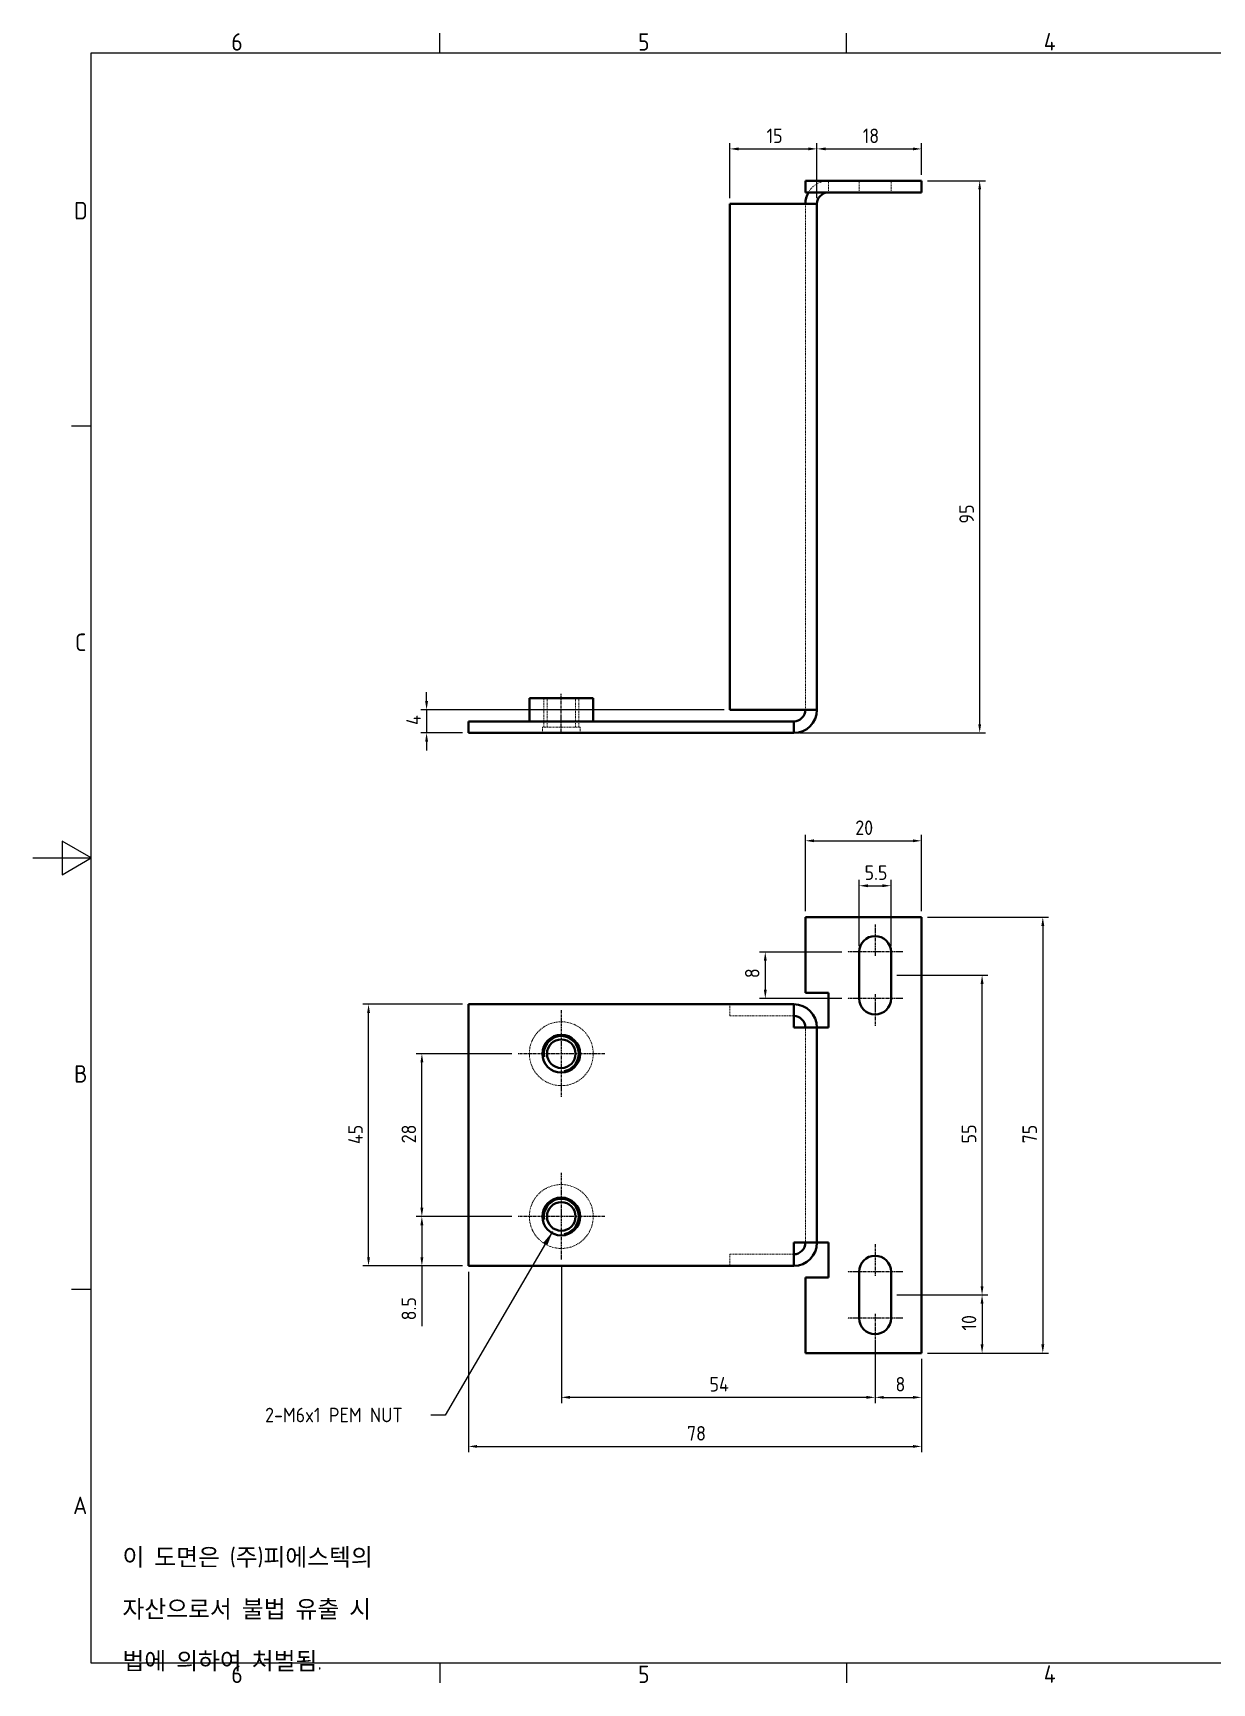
# Model space of a CAD drawing. Header units: millimetres. Extents: x 0 to 420, y 0 to 297.
# Drawn here: x 0 to 202.9, y 6.6 to 290.4 of the extents above; entities that cross this region are included whole.
import ezdxf

# ---------------------------------------------------------------- set-up
doc = ezdxf.new("R2010")
doc.units = ezdxf.units.MM
doc.linetypes.add('CHAIN', pattern=[0.7087, 0.4724, -0.0591, 0.1181, -0.0591])
doc.linetypes.add('DASHED', pattern=[0.2067, 0.1654, -0.0413])
doc.layers.get('0').update_dxf_attribs({"color": 3, "lineweight": 25, "true_color": 0x00ff00})
for name, color, linetype, lineweight, true_color in [('가려진 것(ISO)', 2, 'DASHED', 18, 0xffff00), ('가시적인 것(ISO)', 3, 'Continuous', 40, 0x00ff00), ('가시적인 좁은 것(ISO)', 3, 'Continuous', 35, 0x00ff00), ('기호(ISO)', 5, 'Continuous', 25, 0x0000ff), ('중심 표식(ISO)', 1, 'Continuous', 25, 0xff0000), ('중심선(ISO)', 1, 'Continuous', 25, 0xff0000), ('치수(ISO)', 2, 'Continuous', 25, 0xffff00)]:
    doc.layers.add(name, color=color, linetype=linetype, lineweight=lineweight, true_color=true_color)
doc.layers.add('경계(ISO)', color=7, linetype='Continuous', lineweight=25)
doc.styles.add('문자 텍스트_PSTEK_POSCO', font='isocp.shx')
doc.styles.add('치수 텍스트_PSTEK_POSCO', font='isocp.shx')
doc.dimstyles.new('치수_PSTEK_POSCO', dxfattribs={"dimtxt": 2.5, "dimasz": 1.5, "dimexe": 1, "dimexo": 1, "dimgap": 1, "dimtad": 1, "dimrnd": 1e-08, "dimdsep": 46, "dimtxsty": '치수 텍스트_PSTEK_POSCO', "dimcen": 0.09, "dimdle": 10, "dimclrd": 7, "dimclre": 7, "dimclrt": 2, "dimadec": 1, "dimazin": 2, "dimtfac": 1, "dimtmove": 0, "dimatfit": 3, "dimfxl": 1, "dimtolj": 1, "dimlwd": -1, "dimlwe": -1, "dimarcsym": 0})
doc.dimstyles.new('치수_PSTEK_POSCO$7', dxfattribs={"dimtxt": 2.5, "dimasz": 2.5, "dimexe": 1, "dimexo": 1, "dimgap": 1, "dimtad": 1, "dimrnd": 1e-08, "dimdsep": 46, "dimtxsty": '치수 텍스트_PSTEK_POSCO', "dimcen": 0.09, "dimdle": 10, "dimclrd": 7, "dimclre": 7, "dimclrt": 2, "dimadec": 1, "dimazin": 2, "dimtfac": 1, "dimtmove": 0, "dimatfit": 3, "dimfxl": 1, "dimtolj": 1, "dimlwd": -1, "dimlwe": -1, "dimarcsym": 0})

# ---------------------------------------------------------------- blocks, each defined once
blk = doc.blocks.new('경계 Default Border')
at = {"layer": '경계(ISO)'}
for p, q in [((70, 287), (70, 290.4)), ((140, 287), (140, 290.4)), ((10, 222.75), (6.6, 222.75)), ((10, 74.25), (6.6, 74.25)), ((70, 10), (70, 6.6)), ((140, 10), (140, 6.6))]:
    blk.add_line(p, q, dxfattribs=at)
at = {"layer": '경계(ISO)', "flags": 128}
for points in [[(10, 10), (10, 287), (410, 287), (410, 10), (10, 10)], [(0, 148.5), (10, 148.5), (5, 151.39), (5, 145.61), (10, 148.5)]]:
    blk.add_lwpolyline(points, dxfattribs=at)
at = {"layer": '경계(ISO)', "color": 2, "true_color": 0xffff00, "char_height": 3, "attachment_point": 7, "style": '문자 텍스트_PSTEK_POSCO'}
for s, insert in [('6', (34.14, 287.37)), ('5', (104.14, 287.37)), ('4', (173.97, 287.4)), ('D', (7.08, 258.35)), ('C', (7.24, 184.1)), ('B', (7.08, 109.85)), ('A', (6.91, 35.62)), ('6', (34.14, 6.57)), ('5', (104.14, 6.57)), ('4', (173.97, 6.6))]:
    blk.add_mtext(s, dxfattribs=dict(at, insert=insert))
blk = doc.blocks.new('*D22')
at = {"layer": 'Defpoints', "color": 0, "transparency": 16777216}
for p in [(74.93, 78.32), (152.93, 63.32), (152.93, 47.27)]:
    blk.add_point(p, dxfattribs=at)
at = {"layer": '치수(ISO)', "color": 7, "transparency": 16777216}
for p, q in [((74.93, 77.32), (74.93, 46.27)), ((152.93, 62.32), (152.93, 46.27)), ((76.43, 47.27), (151.43, 47.27))]:
    blk.add_line(p, q, dxfattribs=at)
for points in [[(76.43, 47.52), (76.43, 47.02), (74.93, 47.27)], [(151.43, 47.52), (151.43, 47.02), (152.93, 47.27)]]:
    blk.add_solid(points, dxfattribs=at)
at = {"layer": '치수(ISO)', "color": 2, "transparency": 16777216, "insert": (112.55, 49.52), "char_height": 2.5, "attachment_point": 4, "style": '치수 텍스트_PSTEK_POSCO'}
blk.add_mtext('\\A1;78', dxfattribs=at)
blk = doc.blocks.new('*D23')
at = {"layer": 'Defpoints', "color": 0, "transparency": 16777216}
for p in [(152.93, 138.32), (152.93, 63.32), (173.79, 63.32)]:
    blk.add_point(p, dxfattribs=at)
at = {"layer": '치수(ISO)', "color": 7, "transparency": 16777216}
for p, q in [((153.93, 138.32), (174.79, 138.32)), ((173.79, 136.82), (173.79, 64.82)), ((153.93, 63.32), (174.79, 63.32))]:
    blk.add_line(p, q, dxfattribs=at)
for points in [[(173.54, 136.82), (174.04, 136.82), (173.79, 138.32)], [(173.54, 64.82), (174.04, 64.82), (173.79, 63.32)]]:
    blk.add_solid(points, dxfattribs=at)
at = {"layer": '치수(ISO)', "color": 2, "transparency": 16777216, "insert": (171.54, 99.39), "char_height": 2.5, "attachment_point": 4, "rotation": 90, "style": '치수 텍스트_PSTEK_POSCO'}
blk.add_mtext('\\A1;75', dxfattribs=at)
blk = doc.blocks.new('*D24')
at = {"layer": 'Defpoints', "color": 0, "transparency": 16777216}
for p in [(57.75, 123.32), (74.93, 123.32), (74.93, 78.32)]:
    blk.add_point(p, dxfattribs=at)
at = {"layer": '치수(ISO)', "color": 7, "transparency": 16777216}
for p, q in [((73.93, 123.32), (56.75, 123.32)), ((57.75, 79.82), (57.75, 121.82)), ((73.93, 78.32), (56.75, 78.32))]:
    blk.add_line(p, q, dxfattribs=at)
for points in [[(57.5, 121.82), (58, 121.82), (57.75, 123.32)], [(57.5, 79.82), (58, 79.82), (57.75, 78.32)]]:
    blk.add_solid(points, dxfattribs=at)
at = {"layer": '치수(ISO)', "color": 2, "transparency": 16777216, "insert": (55.5, 99.27), "char_height": 2.5, "attachment_point": 4, "rotation": 90, "style": '치수 텍스트_PSTEK_POSCO'}
blk.add_mtext('\\A1;45', dxfattribs=at)
blk = doc.blocks.new('*D25')
at = {"layer": 'Defpoints', "color": 0, "transparency": 16777216}
for p in [(83.43, 86.82), (66.93, 78.32), (74.93, 78.32)]:
    blk.add_point(p, dxfattribs=at)
at = {"layer": '치수(ISO)', "color": 7, "transparency": 16777216}
for p, q in [((82.43, 86.82), (65.93, 86.82)), ((66.93, 85.32), (66.93, 79.82)), ((73.93, 78.32), (65.93, 78.32)), ((66.93, 78.32), (66.93, 67.96))]:
    blk.add_line(p, q, dxfattribs=at)
for points in [[(66.68, 85.32), (67.18, 85.32), (66.93, 86.82)], [(66.68, 79.82), (67.18, 79.82), (66.93, 78.32)]]:
    blk.add_solid(points, dxfattribs=at)
at = {"layer": '치수(ISO)', "color": 2, "transparency": 16777216, "insert": (64.68, 68.96), "char_height": 2.5, "attachment_point": 4, "rotation": 90, "style": '치수 텍스트_PSTEK_POSCO'}
blk.add_mtext('\\A1;8.5', dxfattribs=at)
blk = doc.blocks.new('*D26')
at = {"layer": 'Defpoints', "color": 0, "transparency": 16777216}
for p in [(66.93, 114.82), (83.43, 114.82), (83.43, 86.82)]:
    blk.add_point(p, dxfattribs=at)
at = {"layer": '치수(ISO)', "color": 7, "transparency": 16777216}
for p, q in [((82.43, 114.82), (65.93, 114.82)), ((66.93, 88.32), (66.93, 113.32)), ((82.43, 86.82), (65.93, 86.82))]:
    blk.add_line(p, q, dxfattribs=at)
for points in [[(66.68, 113.32), (67.18, 113.32), (66.93, 114.82)], [(66.68, 88.32), (67.18, 88.32), (66.93, 86.82)]]:
    blk.add_solid(points, dxfattribs=at)
at = {"layer": '치수(ISO)', "color": 2, "transparency": 16777216, "insert": (64.68, 99.41), "char_height": 2.5, "attachment_point": 4, "rotation": 90, "style": '치수 텍스트_PSTEK_POSCO'}
blk.add_mtext('\\A1;28', dxfattribs=at)
blk = doc.blocks.new('*D27')
at = {"layer": 'Defpoints', "color": 0, "transparency": 16777216}
for p in [(144.93, 66.57), (152.93, 63.32), (152.93, 55.71)]:
    blk.add_point(p, dxfattribs=at)
at = {"layer": '치수(ISO)', "color": 7, "transparency": 16777216}
for p, q in [((144.93, 65.57), (144.93, 54.71)), ((152.93, 62.32), (152.93, 54.71)), ((146.43, 55.71), (151.43, 55.71))]:
    blk.add_line(p, q, dxfattribs=at)
for points in [[(146.43, 55.96), (146.43, 55.46), (144.93, 55.71)], [(151.43, 55.96), (151.43, 55.46), (152.93, 55.71)]]:
    blk.add_solid(points, dxfattribs=at)
at = {"layer": '치수(ISO)', "color": 2, "transparency": 16777216, "insert": (148.43, 57.96), "char_height": 2.5, "attachment_point": 4, "style": '치수 텍스트_PSTEK_POSCO'}
blk.add_mtext('\\A1;8', dxfattribs=at)
blk = doc.blocks.new('*D28')
at = {"layer": 'Defpoints', "color": 0, "transparency": 16777216}
for p in [(90.93, 79.32), (144.93, 64.57), (90.93, 55.71)]:
    blk.add_point(p, dxfattribs=at)
at = {"layer": '치수(ISO)', "color": 7, "transparency": 16777216}
for p, q in [((90.93, 78.32), (90.93, 54.71)), ((144.93, 63.57), (144.93, 54.71)), ((143.43, 55.71), (92.43, 55.71))]:
    blk.add_line(p, q, dxfattribs=at)
for points in [[(92.43, 55.96), (92.43, 55.46), (90.93, 55.71)], [(143.43, 55.96), (143.43, 55.46), (144.93, 55.71)]]:
    blk.add_solid(points, dxfattribs=at)
at = {"layer": '치수(ISO)', "color": 2, "transparency": 16777216, "insert": (116.43, 57.96), "char_height": 2.5, "attachment_point": 4, "style": '치수 텍스트_PSTEK_POSCO'}
blk.add_mtext('\\A1;54', dxfattribs=at)
blk = doc.blocks.new('*D29')
at = {"layer": 'Defpoints', "color": 0, "transparency": 16777216}
for p in [(147.68, 143.72), (142.18, 132.32), (147.68, 132.32)]:
    blk.add_point(p, dxfattribs=at)
at = {"layer": '치수(ISO)', "color": 7, "transparency": 16777216}
for p, q in [((142.18, 133.32), (142.18, 144.72)), ((143.68, 143.72), (146.18, 143.72)), ((147.68, 133.32), (147.68, 144.72))]:
    blk.add_line(p, q, dxfattribs=at)
for points in [[(143.68, 143.97), (143.68, 143.47), (142.18, 143.72)], [(146.18, 143.97), (146.18, 143.47), (147.68, 143.72)]]:
    blk.add_solid(points, dxfattribs=at)
at = {"layer": '치수(ISO)', "color": 2, "transparency": 16777216, "insert": (143.12, 145.97), "char_height": 2.5, "attachment_point": 4, "style": '치수 텍스트_PSTEK_POSCO'}
blk.add_mtext('\\A1;5.5', dxfattribs=at)
blk = doc.blocks.new('*D30')
at = {"layer": 'Defpoints', "color": 0, "transparency": 16777216}
for p in [(147.68, 73.32), (152.93, 63.32), (163.34, 63.32)]:
    blk.add_point(p, dxfattribs=at)
at = {"layer": '치수(ISO)', "color": 7, "transparency": 16777216}
for p, q in [((148.68, 73.32), (164.34, 73.32)), ((163.34, 71.82), (163.34, 64.82)), ((153.93, 63.32), (164.34, 63.32))]:
    blk.add_line(p, q, dxfattribs=at)
for points in [[(163.09, 71.82), (163.59, 71.82), (163.34, 73.32)], [(163.09, 64.82), (163.59, 64.82), (163.34, 63.32)]]:
    blk.add_solid(points, dxfattribs=at)
at = {"layer": '치수(ISO)', "color": 2, "transparency": 16777216, "insert": (161.09, 67.2), "char_height": 2.5, "attachment_point": 4, "rotation": 90, "style": '치수 텍스트_PSTEK_POSCO'}
blk.add_mtext('\\A1;10', dxfattribs=at)
blk = doc.blocks.new('*D31')
at = {"layer": 'Defpoints', "color": 0, "transparency": 16777216}
for p in [(147.68, 128.32), (163.34, 128.32), (147.68, 73.32)]:
    blk.add_point(p, dxfattribs=at)
at = {"layer": '치수(ISO)', "color": 7, "transparency": 16777216}
for p, q in [((148.68, 128.32), (164.34, 128.32)), ((163.34, 74.82), (163.34, 126.82)), ((148.68, 73.32), (164.34, 73.32))]:
    blk.add_line(p, q, dxfattribs=at)
for points in [[(163.09, 126.82), (163.59, 126.82), (163.34, 128.32)], [(163.09, 74.82), (163.59, 74.82), (163.34, 73.32)]]:
    blk.add_solid(points, dxfattribs=at)
at = {"layer": '치수(ISO)', "color": 2, "transparency": 16777216, "insert": (161.09, 99.39), "char_height": 2.5, "attachment_point": 4, "rotation": 90, "style": '치수 텍스트_PSTEK_POSCO'}
blk.add_mtext('\\A1;55', dxfattribs=at)
blk = doc.blocks.new('*D32')
at = {"layer": 'Defpoints', "color": 0, "transparency": 16777216}
for p in [(140.18, 132.32), (126.03, 124.32), (140.18, 124.32)]:
    blk.add_point(p, dxfattribs=at)
at = {"layer": '치수(ISO)', "color": 7, "transparency": 16777216}
for p, q in [((139.18, 132.32), (125.03, 132.32)), ((126.03, 130.82), (126.03, 125.82)), ((139.18, 124.32), (125.03, 124.32))]:
    blk.add_line(p, q, dxfattribs=at)
for points in [[(125.78, 130.82), (126.28, 130.82), (126.03, 132.32)], [(125.78, 125.82), (126.28, 125.82), (126.03, 124.32)]]:
    blk.add_solid(points, dxfattribs=at)
at = {"layer": '치수(ISO)', "color": 2, "transparency": 16777216, "insert": (123.78, 127.82), "char_height": 2.5, "attachment_point": 4, "rotation": 90, "style": '치수 텍스트_PSTEK_POSCO'}
blk.add_mtext('\\A1;8', dxfattribs=at)
blk = doc.blocks.new('*D34')
at = {"layer": 'Defpoints', "color": 0, "transparency": 16777216}
for p in [(152.93, 265), (162.93, 265), (130.93, 170)]:
    blk.add_point(p, dxfattribs=at)
at = {"layer": '치수(ISO)', "color": 7, "transparency": 16777216}
for p, q in [((153.93, 265), (163.93, 265)), ((162.93, 171.5), (162.93, 263.5)), ((131.93, 170), (163.93, 170))]:
    blk.add_line(p, q, dxfattribs=at)
for points in [[(162.68, 263.5), (163.18, 263.5), (162.93, 265)], [(162.68, 171.5), (163.18, 171.5), (162.93, 170)]]:
    blk.add_solid(points, dxfattribs=at)
at = {"layer": '치수(ISO)', "color": 2, "transparency": 16777216, "insert": (160.68, 206.02), "char_height": 2.5, "attachment_point": 4, "rotation": 90, "style": '치수 텍스트_PSTEK_POSCO'}
blk.add_mtext('\\A1;95', dxfattribs=at)
blk = doc.blocks.new('*D35')
at = {"layer": 'Defpoints', "color": 0, "transparency": 16777216}
for p in [(119.93, 174), (67.74, 170), (74.93, 170)]:
    blk.add_point(p, dxfattribs=at)
at = {"layer": '치수(ISO)', "color": 7, "transparency": 16777216}
for p, q in [((67.74, 175.5), (67.74, 177)), ((118.93, 174), (66.74, 174)), ((67.74, 174), (67.74, 170)), ((73.93, 170), (66.74, 170)), ((67.74, 168.5), (67.74, 167))]:
    blk.add_line(p, q, dxfattribs=at)
for points in [[(67.49, 175.5), (67.99, 175.5), (67.74, 174)], [(67.49, 168.5), (67.99, 168.5), (67.74, 170)]]:
    blk.add_solid(points, dxfattribs=at)
at = {"layer": '치수(ISO)', "color": 2, "transparency": 16777216, "insert": (65.49, 171.37), "char_height": 2.5, "attachment_point": 4, "rotation": 90, "style": '치수 텍스트_PSTEK_POSCO'}
blk.add_mtext('\\A1;4', dxfattribs=at)
blk = doc.blocks.new('*D36')
at = {"layer": 'Defpoints', "color": 0, "transparency": 16777216}
for p in [(152.93, 270.47), (152.93, 265), (134.93, 261)]:
    blk.add_point(p, dxfattribs=at)
at = {"layer": '치수(ISO)', "color": 7, "transparency": 16777216}
for p, q in [((134.93, 262), (134.93, 271.47)), ((136.43, 270.47), (151.43, 270.47)), ((152.93, 266), (152.93, 271.47))]:
    blk.add_line(p, q, dxfattribs=at)
for points in [[(136.43, 270.72), (136.43, 270.22), (134.93, 270.47)], [(151.43, 270.72), (151.43, 270.22), (152.93, 270.47)]]:
    blk.add_solid(points, dxfattribs=at)
at = {"layer": '치수(ISO)', "color": 2, "transparency": 16777216, "insert": (142.8, 272.72), "char_height": 2.5, "attachment_point": 4, "style": '치수 텍스트_PSTEK_POSCO'}
blk.add_mtext('\\A1;18', dxfattribs=at)
blk = doc.blocks.new('*D37')
at = {"layer": 'Defpoints', "color": 0, "transparency": 16777216}
for p in [(134.93, 270.47), (119.93, 261), (134.93, 261)]:
    blk.add_point(p, dxfattribs=at)
at = {"layer": '치수(ISO)', "color": 7, "transparency": 16777216}
for p, q in [((119.93, 262), (119.93, 271.47)), ((121.43, 270.47), (133.43, 270.47)), ((134.93, 262), (134.93, 271.47))]:
    blk.add_line(p, q, dxfattribs=at)
for points in [[(121.43, 270.72), (121.43, 270.22), (119.93, 270.47)], [(133.43, 270.72), (133.43, 270.22), (134.93, 270.47)]]:
    blk.add_solid(points, dxfattribs=at)
at = {"layer": '치수(ISO)', "color": 2, "transparency": 16777216, "insert": (126.25, 272.72), "char_height": 2.5, "attachment_point": 4, "style": '치수 텍스트_PSTEK_POSCO'}
blk.add_mtext('\\A1;15', dxfattribs=at)
blk = doc.blocks.new('*D38')
at = {"layer": 'Defpoints', "color": 0, "transparency": 16777216}
for p in [(152.93, 151.45), (132.93, 138.32), (152.93, 138.32)]:
    blk.add_point(p, dxfattribs=at)
at = {"layer": '치수(ISO)', "color": 7, "transparency": 16777216}
for p, q in [((132.93, 139.32), (132.93, 152.45)), ((134.43, 151.45), (151.43, 151.45)), ((152.93, 139.32), (152.93, 152.45))]:
    blk.add_line(p, q, dxfattribs=at)
for points in [[(134.43, 151.7), (134.43, 151.2), (132.93, 151.45)], [(151.43, 151.7), (151.43, 151.2), (152.93, 151.45)]]:
    blk.add_solid(points, dxfattribs=at)
at = {"layer": '치수(ISO)', "color": 2, "transparency": 16777216, "insert": (141.52, 153.7), "char_height": 2.5, "attachment_point": 4, "style": '치수 텍스트_PSTEK_POSCO'}
blk.add_mtext('\\A1;20', dxfattribs=at)

msp = doc.modelspace()

# ---------------------------------------------------------------- linework, layer by layer
at = {"layer": '가려진 것(ISO)'}
for p, q in [((136.925, 262.996), (136.925, 264.996)), ((142.175, 262.996), (142.175, 264.996)), ((147.675, 262.996), (147.675, 264.996)), ((132.925, 173.996), (132.925, 260.996)), ((87.925, 175.996), (87.925, 170.996)), ((88.467, 170.996), (88.467, 175.996)), ((93.384, 170.996), (93.384, 175.996)), ((93.925, 170.996), (93.925, 175.996)), ((94.175, 170.996), (87.675, 170.996)), ((87.675, 170.996), (87.675, 169.996)), ((94.175, 170.996), (94.175, 169.996)), ((119.925, 121.321), (119.925, 123.321)), ((119.925, 121.321), (130.925, 121.321)), ((132.925, 82.321), (132.925, 119.321)), ((119.925, 80.321), (130.925, 80.321)), ((119.925, 80.321), (119.925, 78.321))]:
    msp.add_line(p, q, dxfattribs=at)
for centre in [(90.925, 114.821), (90.925, 86.821)]:
    msp.add_circle(centre, 5.5, dxfattribs=at)
msp.add_arc((136.925, 260.996), 4, 90, 150, dxfattribs=at)
at = {"layer": '가시적인 것(ISO)'}
for p, q in [((132.925, 264.996), (152.925, 264.996)), ((132.925, 264.996), (132.925, 262.996)), ((152.925, 264.996), (152.925, 262.996)), ((132.925, 262.996), (152.925, 262.996)), ((119.925, 260.996), (130.925, 260.996)), ((119.925, 173.996), (119.925, 260.996)), ((134.925, 260.996), (130.925, 260.996)), ((134.925, 260.996), (134.925, 173.996)), ((85.425, 175.996), (96.425, 175.996)), ((85.425, 171.996), (85.425, 175.996)), ((96.425, 171.996), (96.425, 175.996)), ((130.925, 173.996), (119.925, 173.996)), ((130.925, 173.996), (134.925, 173.996)), ((74.925, 171.996), (130.925, 171.996)), ((74.925, 171.996), (74.925, 169.996)), ((130.925, 169.996), (130.925, 171.996)), ((74.925, 169.996), (130.925, 169.996)), ((132.925, 138.321), (152.925, 138.321)), ((132.925, 125.321), (132.925, 138.321)), ((152.925, 138.321), (152.925, 63.321)), ((142.175, 124.321), (142.175, 132.321)), ((147.675, 132.321), (147.675, 124.321)), ((132.925, 125.321), (136.925, 125.321)), ((136.925, 125.321), (136.925, 119.321)), ((74.925, 123.321), (130.925, 123.321)), ((74.925, 78.321), (74.925, 123.321)), ((130.925, 119.321), (130.925, 123.321)), ((130.925, 119.321), (134.925, 119.321)), ((136.925, 119.321), (134.925, 119.321)), ((134.925, 119.321), (134.925, 82.321)), ((130.925, 78.321), (130.925, 82.321)), ((134.925, 82.321), (130.925, 82.321)), ((134.925, 82.321), (136.925, 82.321)), ((136.925, 82.321), (136.925, 76.321)), ((130.925, 78.321), (74.925, 78.321)), ((142.175, 69.321), (142.175, 77.321)), ((147.675, 77.321), (147.675, 69.321)), ((136.925, 76.321), (132.925, 76.321)), ((132.925, 63.321), (132.925, 76.321)), ((152.925, 63.321), (132.925, 63.321))]:
    msp.add_line(p, q, dxfattribs=at)
for centre, radius in [((90.925, 114.821), 3.25), ((90.925, 114.821), 2.458), ((90.925, 86.821), 3.25), ((90.925, 86.821), 2.458)]:
    msp.add_circle(centre, radius, dxfattribs=at)
for centre, radius, start, end in [((136.925, 260.996), 4, 150, 180), ((136.925, 260.996), 2, 90, 180), ((130.925, 173.996), 2, 270, 0), ((130.925, 173.996), 4, 270, 0), ((144.925, 132.321), 2.75, 0, 180), ((130.925, 119.321), 4, 0, 90), ((144.925, 124.321), 2.75, 180, 0), ((130.925, 119.321), 2, 0, 90), ((130.925, 82.321), 4, 270, 0), ((130.925, 82.321), 2, 270, 0), ((144.925, 77.321), 2.75, 0, 180), ((144.925, 69.321), 2.75, 180, 0)]:
    msp.add_arc(centre, radius, start, end, dxfattribs=at)
at = {"layer": '가시적인 좁은 것(ISO)'}
for centre in [(90.925, 114.821), (90.925, 86.821)]:
    msp.add_arc(centre, 3, 280, 190, dxfattribs=at)
at = {"layer": '중심 표식(ISO)', "linetype": 'CHAIN'}
for p, q in [((144.925, 137.071), (144.925, 131.571)), ((149.675, 132.321), (140.175, 132.321)), ((144.925, 125.071), (144.925, 119.571)), ((90.925, 122.321), (90.925, 107.321)), ((149.675, 124.321), (140.175, 124.321)), ((98.425, 114.821), (83.425, 114.821)), ((90.925, 94.321), (90.925, 79.321)), ((98.425, 86.821), (83.425, 86.821)), ((144.925, 82.071), (144.925, 76.571)), ((149.675, 77.321), (140.175, 77.321)), ((149.675, 69.321), (140.175, 69.321)), ((144.925, 70.071), (144.925, 64.571))]:
    msp.add_line(p, q, dxfattribs=at)
at = {"layer": '중심선(ISO)', "linetype": 'CHAIN'}
msp.add_line((90.925, 170.246), (90.925, 176.746), dxfattribs=at)

# ---------------------------------------------------------------- block references
msp.add_blockref('경계 Default Border', (0, 0))

# ---------------------------------------------------------------- texts
at = {"layer": '기호(ISO)', "color": 2, "true_color": 0xffff00, "insert": (39.947, 52.671), "char_height": 2.5, "width": 27.50414, "attachment_point": 4, "line_spacing_factor": 0.4375, "style": '치수 텍스트_PSTEK_POSCO'}
msp.add_mtext('{2-M6x1 PEM NUT}', dxfattribs=at)
at = {"layer": '기호(ISO)', "color": 7, "insert": (15.395, 19.147), "char_height": 3, "width": 51.64005, "attachment_point": 4, "line_spacing_factor": 1.78626, "style": '문자 텍스트_PSTEK_POSCO'}
msp.add_mtext('{이 도면은 (주)피에스텍의\\P자산으로서 불법 유출 시 \\P법에 의하여 처벌됨.}', dxfattribs=at)

# ---------------------------------------------------------------- dimensions: what is measured, and where the dimension line sits
at = {"layer": '치수(ISO)', "color": 7}
for base, p1, p2, picture, middle in [((134.925, 270.469), (119.925, 260.996), (134.925, 260.996), '*D37', (127.425, 270.469)), ((152.925, 151.452), (132.925, 138.321), (152.925, 138.321), '*D38', (142.925, 151.452)), ((147.675, 143.723), (142.175, 132.321), (147.675, 132.321), '*D29', (144.925, 143.723)), ((152.925, 47.27), (74.925, 78.321), (152.925, 63.321), '*D22', (113.925, 47.27))]:
    dim = msp.add_linear_dim(base=base, p1=p1, p2=p2, dimstyle='치수_PSTEK_POSCO', override={"dimdec": 2, "dimtp": 0, "dimtm": 0, "dimtdec": 2, "dimtofl": 0, "dimatfit": 1}, dxfattribs=at)
    dim.commit()
    dim.dimension.update_dxf_attribs({"geometry": picture, "text_midpoint": middle, "dimtype": 160})
for base, p1, p2, angle, override, picture, middle in [((152.925, 270.469), (134.925, 260.996), (152.925, 264.996), 180, {"dimdec": 2, "dimtp": 0, "dimtm": 0, "dimtdec": 2, "dimtofl": 0, "dimatfit": 1}, '*D36', (143.925, 270.469)), ((162.925, 264.996), (130.925, 169.996), (152.925, 264.996), 270, {"dimdec": 2, "dimtp": 0, "dimtm": 0, "dimtdec": 2, "dimtofl": 0, "dimatfit": 1}, '*D34', (162.925, 207.496)), ((67.738, 169.996), (119.925, 173.996), (74.925, 169.996), 90, {"dimdec": 2, "dimtp": 0, "dimtm": 0, "dimtdec": 2, "dimtofl": 1, "dimatfit": 1}, '*D35', (67.738, 171.996)), ((173.789, 63.321), (152.925, 138.321), (152.925, 63.321), 90, {"dimdec": 2, "dimtp": 0, "dimtm": 0, "dimtdec": 2, "dimtofl": 0, "dimatfit": 1}, '*D23', (173.789, 100.821)), ((126.033, 124.321), (140.175, 132.321), (140.175, 124.321), 90, {"dimdec": 2, "dimtp": 0, "dimtm": 0, "dimtdec": 2, "dimtofl": 0, "dimatfit": 1}, '*D32', (126.033, 128.321)), ((163.337, 128.321), (147.675, 73.321), (147.675, 128.321), 90, {"dimdec": 2, "dimtp": 0, "dimtm": 0, "dimtdec": 2, "dimtofl": 0, "dimatfit": 1}, '*D31', (163.337, 100.821)), ((57.751, 123.321), (74.925, 78.321), (74.925, 123.321), 90, {"dimdec": 2, "dimtp": 0, "dimtm": 0, "dimtdec": 2, "dimtofl": 0, "dimatfit": 1}, '*D24', (57.751, 100.821)), ((66.933, 114.821), (83.425, 86.821), (83.425, 114.821), 90, {"dimdec": 2, "dimtp": 0, "dimtm": 0, "dimtdec": 2, "dimtofl": 0, "dimatfit": 1}, '*D26', (66.933, 100.821)), ((66.933, 78.321), (83.425, 86.821), (74.925, 78.321), 90, {"dimdec": 2, "dimtp": 0, "dimtm": 0, "dimtdec": 2, "dimtofl": 0, "dimatfit": 2}, '*D25', (66.933, 70.765)), ((90.925, 55.708), (144.925, 64.571), (90.925, 79.321), 180, {"dimdec": 2, "dimtp": 0, "dimtm": 0, "dimtdec": 2, "dimtofl": 0, "dimatfit": 1}, '*D28', (117.925, 55.708)), ((163.337, 63.321), (147.675, 73.321), (152.925, 63.321), 90, {"dimdec": 2, "dimtp": 0, "dimtm": 0, "dimtdec": 2, "dimtofl": 0, "dimatfit": 1}, '*D30', (163.337, 68.321)), ((152.925, 55.708), (144.925, 66.571), (152.925, 63.321), 180, {"dimdec": 2, "dimtp": 0, "dimtm": 0, "dimtdec": 2, "dimtofl": 0, "dimatfit": 1}, '*D27', (148.925, 55.708))]:
    dim = msp.add_linear_dim(base=base, p1=p1, p2=p2, angle=angle, dimstyle='치수_PSTEK_POSCO', override=override, dxfattribs=at)
    dim.commit()
    dim.dimension.update_dxf_attribs({"geometry": picture, "text_midpoint": middle, "dimtype": 160})

# ---------------------------------------------------------------- leaders
at = {"layer": '기호(ISO)', "color": 7, "annotation_type": 0, "has_hookline": 1, "hookline_direction": 1, "text_width": 23.813}
msp.add_leader([(89.425, 84.223), (70.951, 52.671), (68.451, 52.671)], dimstyle='치수_PSTEK_POSCO$7', override={"dimtad": 0}, dxfattribs=at)

doc.saveas('drawing.dxf')
